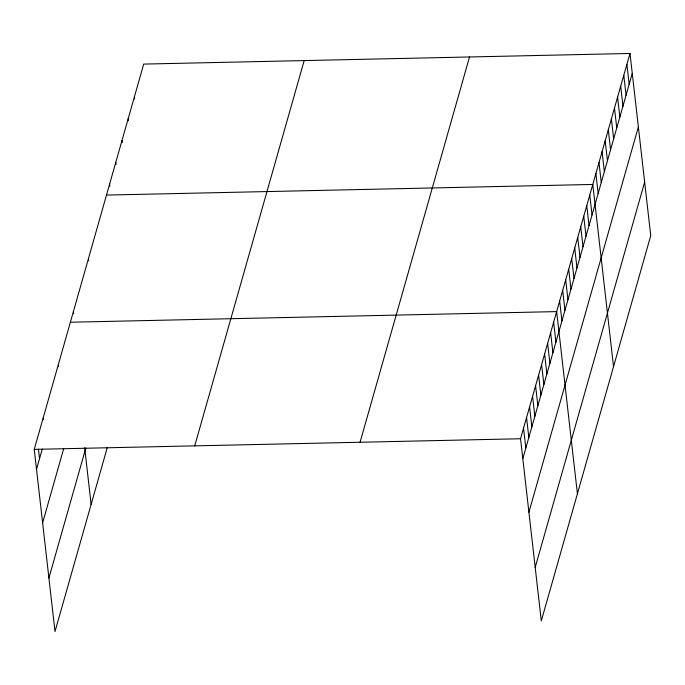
<?xml version="1.0" encoding="UTF-8"?>
<svg xmlns="http://www.w3.org/2000/svg" width="685" height="685" viewBox="0 0 685 685"><rect width="100%" height="100%" fill="white"/><g stroke="black" fill="none" stroke-linecap="round" stroke-linejoin="round"><path stroke-width="1.03" d="M107.271 447.57L55.005 631.536L34.25 449.369L143.704 64.09L629.995 53.464L650.75 235.631L541.296 620.91L520.54 438.742L629.995 53.464M36.519 469.293L42.264 449.06M42.624 522.835L63.688 448.666M48.909 577.994L85.848 447.964M194.728 445.858L304.183 60.58M360.062 442.245L469.516 56.966M522.809 458.667L632.264 73.389M528.914 512.209L638.369 126.93M535.199 567.368L644.654 182.09M106.492 195.079L592.782 184.453L613.537 366.629M70.367 322.224L556.657 311.598L577.412 493.774M34.25 449.369L520.54 438.742M626.895 64.381L629.164 84.306M623.795 75.29L626.064 95.224M620.687 86.207L622.965 106.141M617.587 97.124L619.856 117.049M614.488 108.042L616.757 127.967M611.388 118.959L613.657 138.884M608.289 129.876L610.558 149.801M605.18 140.793L607.458 160.718M602.081 151.71L604.35 171.635M598.981 162.619L601.25 182.552M595.881 173.536L598.151 193.47M589.768 195.054L592.037 214.979M586.762 205.646L589.031 225.57M583.748 216.237L586.017 236.171M580.743 226.838L583.012 246.763M577.729 237.43L579.998 257.354M574.724 248.03L576.993 267.955M571.71 258.622L573.979 278.547M568.696 269.214L570.973 289.147M565.69 279.814L567.959 299.739M562.676 290.406L564.954 310.331M559.671 301.006L561.94 320.931M553.651 322.19L555.92 342.115M550.637 332.79L552.906 352.715M547.632 343.382L549.901 363.307M544.618 353.974L546.887 373.907M541.612 364.574L543.881 384.499M538.598 375.166L540.867 395.091M535.593 385.766L537.862 405.691M532.579 396.358L534.848 416.283M529.573 406.95L531.843 426.883M526.559 417.55L528.829 437.475M523.546 428.142L525.823 448.067M134.397 96.833L134.637 98.931M128.198 118.668L128.438 120.765M121.998 140.502L122.238 142.6M115.791 162.336L116.03 164.434M109.591 184.162L109.831 186.26M88.433 258.656L88.665 260.754M73.381 311.632L73.62 313.73M84.675 447.793L91.122 504.4M58.328 364.6L58.568 366.698M43.283 417.576L43.523 419.674M38.454 449.257L39.533 458.693"/></g></svg>
